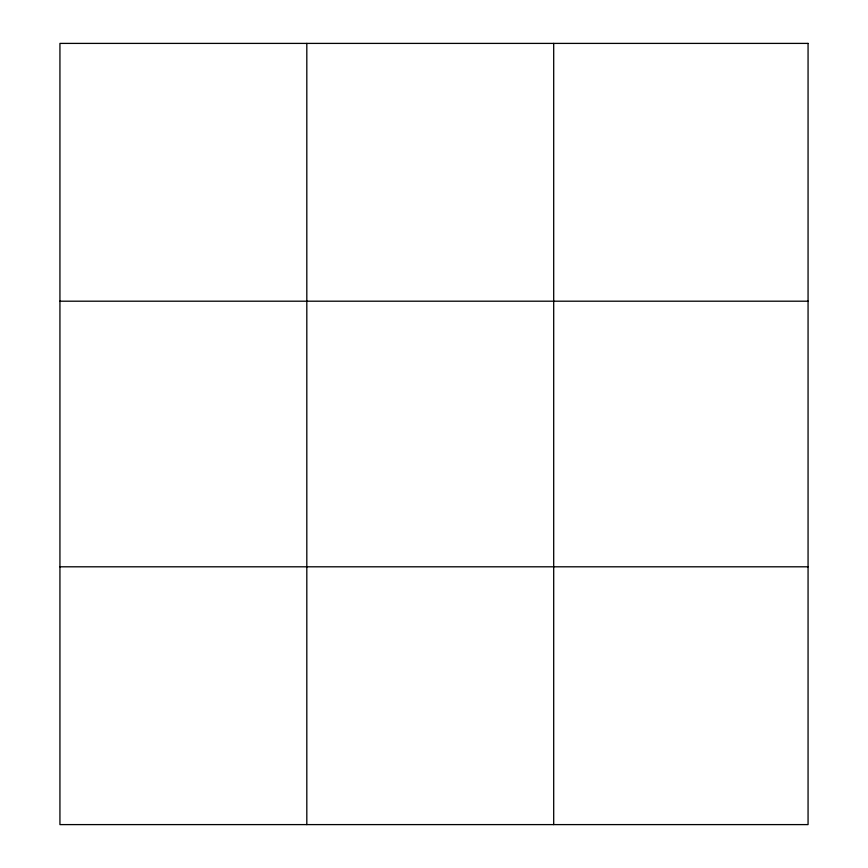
<?xml version="1.0" encoding="UTF-8"?>
<svg xmlns="http://www.w3.org/2000/svg" width="868" height="868" viewBox="0 0 868 868"><rect width="100%" height="100%" fill="white"/><g stroke="black" fill="none" stroke-linecap="round" stroke-linejoin="round"><path stroke-width="1.3" d="M306.816 43.4L306.816 824.6M553.697 43.4L553.697 824.6M59.935 301.196L808.065 301.196M59.935 566.804L808.065 566.804M808.065 43.4L808.065 824.6L59.935 824.6L59.935 43.4L808.065 43.4"/></g></svg>
